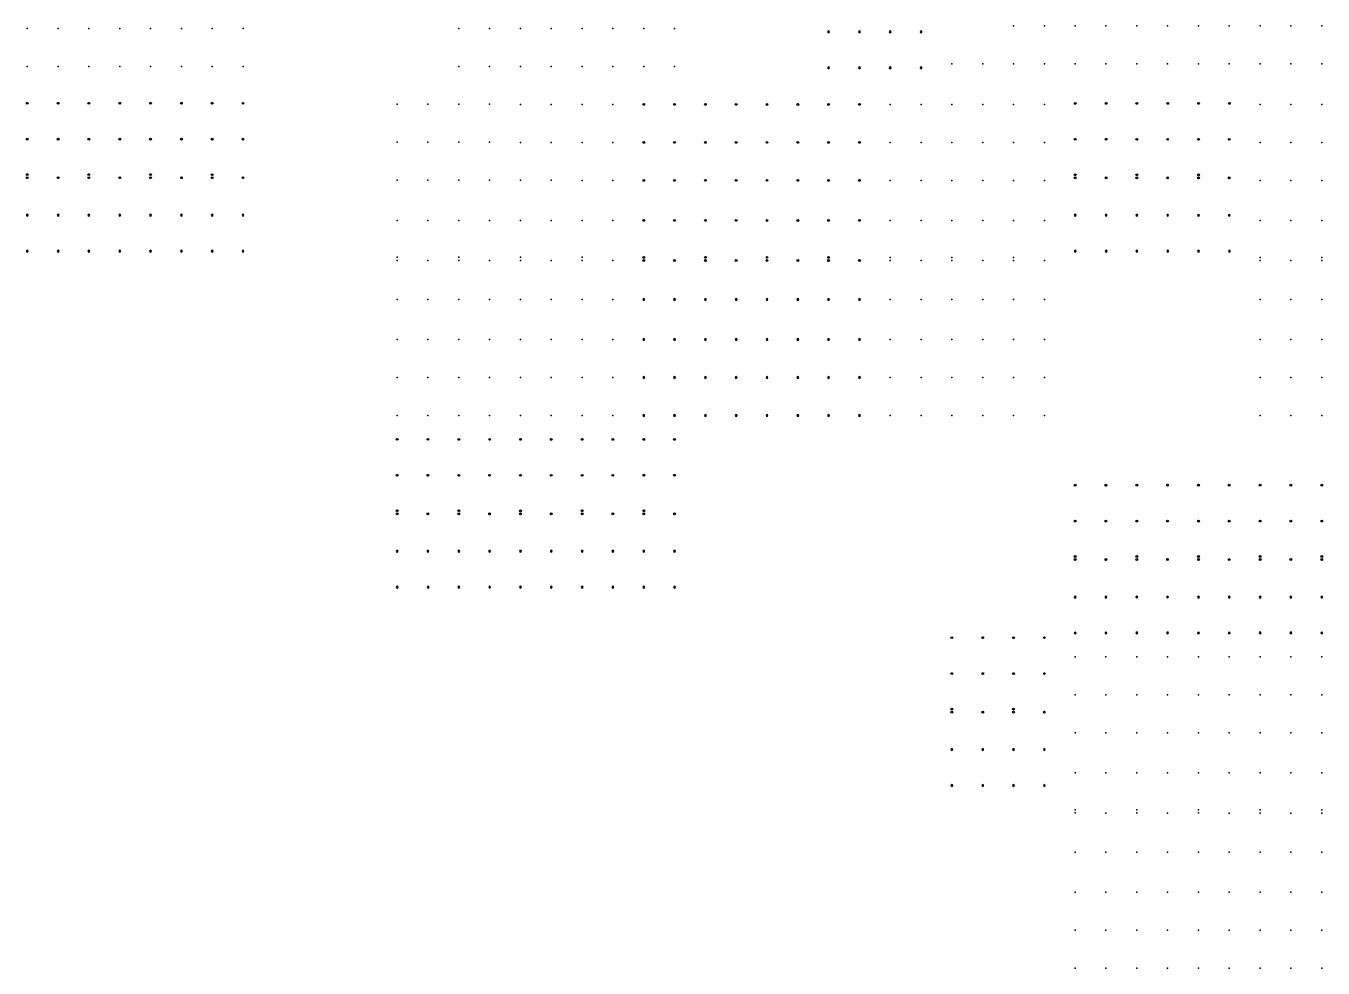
# Model space of a CAD drawing. Header units: millimetres. Extents: x 472828 to 475087, y 4317878 to 4319084.
# Drawn here: x 472839.5 to 473092, y 4318433.3 to 4318616.8 of the extents above; entities that cross this region are included whole.
import ezdxf

# ---------------------------------------------------------------- set-up
doc = ezdxf.new("R2010")
doc.units = ezdxf.units.MM
doc.linetypes.add('CENTER2', pattern=[1.125, 0.75, -0.125, 0.125, -0.125])
for name, color, linetype in [('10_T3_EOS_PILE_CP170_2_205', 10, 'Continuous'), ('11_T3_EOS_PILE_CP170_1_255', 11, 'Continuous'), ('12_T3_EOS_PILE_CP140_205', 12, 'Continuous'), ('13_T3_EOS_PILE_HEA_MOT_170', 13, 'Continuous'), ('14_T3_EOS_PILE_CP140_195', 14, 'Continuous'), ('15_T3_EOS_PILE_IPEA_1_225', 15, 'Continuous'), ('1_T3_EOS_PILE_MOT_HEA_255', 1, 'Continuous'), ('2_T3_EOS_PILE_HEA_255', 2, 'Continuous'), ('3_T3_EOS_PILE_IPEA_1_255', 3, 'Continuous'), ('4_T3_EOS_PILE_IPEA_2_235', 4, 'Continuous'), ('5_T3_EOS_PILE_HEA_MOT_190', 5, 'Continuous'), ('7_T3_EOS_PILE_IPEA_2_MOT_255', 7, 'Continuous'), ('8_T3_EOS_PILE_CP170_1_220', 8, 'Continuous'), ('9_T3_EOS_PILE_HEA_155', 9, 'Continuous')]:
    doc.layers.add(name, color=color, linetype=linetype)

# ---------------------------------------------------------------- blocks, each defined once
blk = doc.blocks.new('*U3')
at = {"color": 0, "linetype": 'CENTER2', "transparency": 16777216}
for p, q in [((-183, 0), (-36, 0)), ((0, 36), (0, 183)), ((36, 0), (183, 0)), ((0, -183), (0, -36))]:
    blk.add_line(p, q, dxfattribs=at)
at = {"color": 0, "linetype": 'Continuous', "transparency": 16777216}
for p, q in [((-18, 0), (18, 0)), ((0, -18), (0, 18))]:
    blk.add_line(p, q, dxfattribs=at)
blk = doc.blocks.new('A$C6274595C')
at = {"color": 0}
blk.add_circle((0, 0), 179, dxfattribs=at)
at = {"color": 0, "linetype": 'CENTER2', "rotation": 45}
blk.add_blockref('*U3', (0, 0), dxfattribs=at)
blk = doc.blocks.new('*U5')
at = {"color": 0, "linetype": 'CENTER2', "transparency": 16777216}
for p, q in [((-183, 0), (-36, 0)), ((0, 36), (0, 183)), ((36, 0), (183, 0)), ((0, -183), (0, -36))]:
    blk.add_line(p, q, dxfattribs=at)
at = {"color": 0, "linetype": 'Continuous', "transparency": 16777216}
for p, q in [((-18, 0), (18, 0)), ((0, -18), (0, 18))]:
    blk.add_line(p, q, dxfattribs=at)
blk = doc.blocks.new('b-p')
at = {"color": 5}
blk.add_circle((0, 0), 179, dxfattribs=at)
at = {"color": 5, "linetype": 'CENTER2', "rotation": 45}
blk.add_blockref('*U5', (0, 0), dxfattribs=at)
blk = doc.blocks.new('*U7')
at = {"color": 0, "linetype": 'CENTER2', "transparency": 16777216}
for p, q in [((-183, 0), (-36, 0)), ((0, 36), (0, 183)), ((36, 0), (183, 0)), ((0, -183), (0, -36))]:
    blk.add_line(p, q, dxfattribs=at)
at = {"color": 0, "linetype": 'Continuous', "transparency": 16777216}
for p, q in [((-18, 0), (18, 0)), ((0, -18), (0, 18))]:
    blk.add_line(p, q, dxfattribs=at)
blk = doc.blocks.new('PVH POST')
at = {"color": 5}
blk.add_circle((0, 0), 179, dxfattribs=at)
at = {"color": 5, "linetype": 'CENTER2', "rotation": 45}
blk.add_blockref('*U7', (0, 0), dxfattribs=at)

msp = doc.modelspace()

# ---------------------------------------------------------------- linework, layer by layer
at = {"layer": '10_T3_EOS_PILE_CP170_2_205', "extrusion": (0, 0.016495, 0.999864)}
for p in [(472929.76, 4318601.57, 687.87), (472929.76, 4318594.17, 687.99)]:
    msp.add_point(p, dxfattribs=at)
at = {"layer": '10_T3_EOS_PILE_CP170_2_205', "extrusion": (0, 0.016295, 0.999867)}
for p in [(473013.76, 4318548.36, 689.44), (473013.76, 4318540.97, 689.56)]:
    msp.add_point(p, dxfattribs=at)
at = {"layer": '10_T3_EOS_PILE_CP170_2_205', "extrusion": (0, 0.029047, 0.999578)}
for p in [(473025.76, 4318548.36, 689.01), (473025.76, 4318540.96, 689.22)]:
    msp.add_point(p, dxfattribs=at)
at = {"layer": '10_T3_EOS_PILE_CP170_2_205', "extrusion": (0, 0.008491, 0.999964)}
for p in [(473061.75, 4318440.75, 694.24), (473061.75, 4318433.35, 694.3)]:
    msp.add_point(p, dxfattribs=at)
at = {"layer": '10_T3_EOS_PILE_CP170_2_205', "extrusion": (0, -0.008005, 0.999968)}
for p in [(473073.75, 4318440.75, 694.39), (473085.75, 4318440.74, 694.09), (473073.75, 4318433.35, 694.33), (473085.75, 4318433.34, 694.03)]:
    msp.add_point(p, dxfattribs=at)
at = {"layer": '11_T3_EOS_PILE_CP170_1_255', "extrusion": (0, 0.016495, 0.999864)}
msp.add_point((472929.76, 4318571.17, 688.37), dxfattribs=at)
at = {"layer": '11_T3_EOS_PILE_CP170_1_255', "extrusion": (0, 0.029047, 0.999578)}
msp.add_point((473025.76, 4318571.15, 688.35), dxfattribs=at)
at = {"layer": '11_T3_EOS_PILE_CP170_1_255', "extrusion": (0, 0.008491, 0.999964)}
msp.add_point((473061.75, 4318463.54, 694.04), dxfattribs=at)
at = {"layer": '12_T3_EOS_PILE_CP140_205', "extrusion": (0, 0.019778, 0.999804)}
for p in [(473055.75, 4318616.84, 688.05), (473055.75, 4318609.44, 688.2)]:
    msp.add_point(p, dxfattribs=at)
at = {"layer": '12_T3_EOS_PILE_CP140_205', "extrusion": (0, 0.019924, 0.999801)}
for p in [(473067.75, 4318616.84, 687.8), (473067.75, 4318609.44, 687.95)]:
    msp.add_point(p, dxfattribs=at)
at = {"layer": '12_T3_EOS_PILE_CP140_205', "extrusion": (0, 0.017762, 0.999842)}
for p in [(473079.75, 4318616.83, 687.56), (473079.75, 4318609.43, 687.69)]:
    msp.add_point(p, dxfattribs=at)
at = {"layer": '12_T3_EOS_PILE_CP140_205', "extrusion": (0, 0.01616, 0.999869)}
for p in [(473091.75, 4318616.83, 687.3), (473091.75, 4318609.43, 687.42)]:
    msp.add_point(p, dxfattribs=at)
at = {"layer": '12_T3_EOS_PILE_CP140_205', "extrusion": (0, 0.016295, 0.999867)}
for p in [(473007.76, 4318601.56, 688.57), (473007.76, 4318594.16, 688.7), (473013.76, 4318563.56, 689.19), (473013.76, 4318555.76, 689.32), (473007.76, 4318548.36, 689.44), (473007.76, 4318540.97, 689.56)]:
    msp.add_point(p, dxfattribs=at)
at = {"layer": '12_T3_EOS_PILE_CP140_205', "extrusion": (0, -0.008005, 0.999968)}
for p in [(473067.75, 4318493.94, 694.82), (473079.75, 4318493.94, 694.51), (473091.75, 4318493.94, 694.21), (473067.75, 4318486.54, 694.76), (473079.75, 4318486.54, 694.45), (473091.75, 4318486.54, 694.15), (473073.75, 4318455.94, 694.51), (473085.75, 4318455.94, 694.21), (473073.75, 4318448.14, 694.45), (473085.75, 4318448.14, 694.15), (473067.75, 4318440.75, 694.39), (473079.75, 4318440.74, 694.09), (473091.75, 4318440.74, 693.78), (473067.75, 4318433.35, 694.33), (473079.75, 4318433.34, 694.03), (473091.75, 4318433.34, 693.72)]:
    msp.add_point(p, dxfattribs=at)
at = {"layer": '13_T3_EOS_PILE_HEA_MOT_170', "extrusion": (0, 0.016295, 0.999867)}
for p in [(473007.76, 4318571.76, 689.06), (473007.76, 4318571.16, 689.07)]:
    msp.add_point(p, dxfattribs=at)
at = {"layer": '13_T3_EOS_PILE_HEA_MOT_170', "extrusion": (0, -0.008005, 0.999968)}
for p in [(473067.75, 4318464.15, 694.58), (473067.75, 4318463.55, 694.57), (473079.75, 4318464.14, 694.27), (473079.75, 4318463.54, 694.27), (473091.75, 4318464.14, 693.97), (473091.75, 4318463.54, 693.97)]:
    msp.add_point(p, dxfattribs=at)
at = {"layer": '14_T3_EOS_PILE_CP140_195', "extrusion": (0, 0.019778, 0.999804)}
for p in [(473061.75, 4318616.84, 688.05), (473061.75, 4318609.44, 688.2)]:
    msp.add_point(p, dxfattribs=at)
at = {"layer": '14_T3_EOS_PILE_CP140_195', "extrusion": (0, 0.019924, 0.999801)}
for p in [(473073.75, 4318616.84, 687.8), (473073.75, 4318609.44, 687.95)]:
    msp.add_point(p, dxfattribs=at)
at = {"layer": '14_T3_EOS_PILE_CP140_195', "extrusion": (0, 0.017762, 0.999842)}
for p in [(473085.75, 4318616.83, 687.56), (473085.75, 4318609.43, 687.69)]:
    msp.add_point(p, dxfattribs=at)
at = {"layer": '14_T3_EOS_PILE_CP140_195', "extrusion": (0, 0.016295, 0.999867)}
for p in [(473013.76, 4318601.56, 688.57), (473013.76, 4318594.16, 688.7), (473013.76, 4318586.76, 688.82), (473013.76, 4318578.96, 688.94)]:
    msp.add_point(p, dxfattribs=at)
at = {"layer": '14_T3_EOS_PILE_CP140_195', "extrusion": (0, -0.008005, 0.999968)}
for p in [(473073.75, 4318493.94, 694.82), (473085.75, 4318493.94, 694.51), (473073.75, 4318486.54, 694.76), (473085.75, 4318486.54, 694.45), (473073.75, 4318479.14, 694.7), (473085.75, 4318479.14, 694.4), (473073.75, 4318471.34, 694.64), (473085.75, 4318471.34, 694.33)]:
    msp.add_point(p, dxfattribs=at)
at = {"layer": '15_T3_EOS_PILE_IPEA_1_225', "extrusion": (0, 0.016295, 0.999867)}
msp.add_point((473013.76, 4318571.16, 689.07), dxfattribs=at)
at = {"layer": '15_T3_EOS_PILE_IPEA_1_225', "extrusion": (0, -0.008005, 0.999968)}
for p in [(473073.75, 4318463.54, 694.57), (473085.75, 4318463.54, 694.27)]:
    msp.add_point(p, dxfattribs=at)
at = {"layer": '1_T3_EOS_PILE_MOT_HEA_255', "extrusion": (0, 0.013164, 0.999913)}
msp.add_point((472917.76, 4318571.17, 688.32), dxfattribs=at)
at = {"layer": '1_T3_EOS_PILE_MOT_HEA_255', "extrusion": (0, 0.01261, 0.99992)}
msp.add_point((473037.76, 4318571.16, 688.73), dxfattribs=at)
at = {"layer": '1_T3_EOS_PILE_MOT_HEA_255', "extrusion": (0, 0.005913, 0.999983)}
msp.add_point((473085.76, 4318571.15, 687.58), dxfattribs=at)
at = {"layer": '1_T3_EOS_PILE_MOT_HEA_255', "extrusion": (0, -0.008005, 0.999968)}
msp.add_point((473049.75, 4318463.54, 694.57), dxfattribs=at)
at = {"layer": '2_T3_EOS_PILE_HEA_255', "extrusion": (0, 0.025877, 0.999665)}
for p in [(472845.75, 4318616.32, 686.25), (472845.75, 4318608.93, 686.44)]:
    msp.add_point(p, dxfattribs=at)
at = {"layer": '2_T3_EOS_PILE_HEA_255', "extrusion": (0, 0.034622, 0.9994)}
for p in [(472881.75, 4318616.33, 687.55), (472881.75, 4318608.93, 687.81)]:
    msp.add_point(p, dxfattribs=at)
at = {"layer": '2_T3_EOS_PILE_HEA_255', "extrusion": (0, 0.021536, 0.999768)}
for p in [(472929.75, 4318616.31, 687.97), (472929.75, 4318608.91, 688.13)]:
    msp.add_point(p, dxfattribs=at)
at = {"layer": '2_T3_EOS_PILE_HEA_255', "extrusion": (0, 0.017114, 0.999854)}
for p in [(472965.75, 4318616.31, 688.36), (472965.75, 4318608.91, 688.48)]:
    msp.add_point(p, dxfattribs=at)
at = {"layer": '2_T3_EOS_PILE_HEA_255', "extrusion": (0, 0.021304, 0.999773)}
msp.add_point((473025.75, 4318609.44, 688.76), dxfattribs=at)
at = {"layer": '2_T3_EOS_PILE_HEA_255', "extrusion": (0, 0.013164, 0.999913)}
for p in [(472917.76, 4318601.57, 687.92), (472917.76, 4318594.17, 688.01), (472917.76, 4318586.77, 688.11), (472917.76, 4318578.97, 688.21), (472917.76, 4318563.57, 688.42), (472917.76, 4318555.77, 688.52), (472917.76, 4318548.37, 688.62), (472917.76, 4318540.97, 688.71)]:
    msp.add_point(p, dxfattribs=at)
at = {"layer": '2_T3_EOS_PILE_HEA_255', "extrusion": (0, 0.01261, 0.99992)}
for p in [(473037.76, 4318601.56, 688.34), (473037.76, 4318594.16, 688.44), (473037.76, 4318586.76, 688.53), (473037.76, 4318578.96, 688.63), (473037.76, 4318563.56, 688.82), (473037.76, 4318555.76, 688.92), (473037.76, 4318548.36, 689.01), (473037.76, 4318540.96, 689.11)]:
    msp.add_point(p, dxfattribs=at)
at = {"layer": '2_T3_EOS_PILE_HEA_255', "extrusion": (0, 0.005913, 0.999983)}
for p in [(473085.76, 4318601.55, 687.4), (473085.76, 4318594.15, 687.44), (473085.76, 4318586.75, 687.49), (473085.76, 4318578.95, 687.53), (473085.76, 4318563.55, 687.62), (473085.76, 4318555.75, 687.67), (473085.76, 4318548.35, 687.71), (473085.76, 4318540.95, 687.76)]:
    msp.add_point(p, dxfattribs=at)
at = {"layer": '2_T3_EOS_PILE_HEA_255', "extrusion": (0, -0.008005, 0.999968)}
for p in [(473049.75, 4318493.94, 694.82), (473049.75, 4318486.54, 694.76), (473049.75, 4318479.14, 694.7), (473049.75, 4318471.34, 694.64), (473049.75, 4318455.94, 694.51), (473049.75, 4318448.14, 694.45), (473049.75, 4318440.75, 694.39), (473049.75, 4318433.35, 694.33)]:
    msp.add_point(p, dxfattribs=at)
at = {"layer": '3_T3_EOS_PILE_IPEA_1_255', "extrusion": (0, 0.021042, 0.999779)}
for p in [(473037.75, 4318616.84, 688.45), (473037.75, 4318609.44, 688.61)]:
    msp.add_point(p, dxfattribs=at)
at = {"layer": '3_T3_EOS_PILE_IPEA_1_255', "extrusion": (0, 0.025877, 0.999665)}
for p in [(472839.75, 4318616.32, 686.25), (472839.75, 4318608.93, 686.44)]:
    msp.add_point(p, dxfattribs=at)
at = {"layer": '3_T3_EOS_PILE_IPEA_1_255', "extrusion": (0, 0.028956, 0.999581)}
for p in [(472857.75, 4318616.32, 686.77), (472857.75, 4318608.93, 686.98)]:
    msp.add_point(p, dxfattribs=at)
at = {"layer": '3_T3_EOS_PILE_IPEA_1_255', "extrusion": (0, 0.032492, 0.999472)}
for p in [(472869.75, 4318616.33, 687.22), (472869.75, 4318608.93, 687.46)]:
    msp.add_point(p, dxfattribs=at)
at = {"layer": '3_T3_EOS_PILE_IPEA_1_255', "extrusion": (0, 0.034622, 0.9994)}
for p in [(472875.75, 4318616.33, 687.55), (472875.75, 4318608.93, 687.81)]:
    msp.add_point(p, dxfattribs=at)
at = {"layer": '3_T3_EOS_PILE_IPEA_1_255', "extrusion": (0, 0.021536, 0.999768)}
for p in [(472923.75, 4318616.31, 687.97), (472923.75, 4318608.91, 688.13)]:
    msp.add_point(p, dxfattribs=at)
at = {"layer": '3_T3_EOS_PILE_IPEA_1_255', "extrusion": (0, 0.018289, 0.999833)}
for p in [(472941.75, 4318616.31, 688.11), (472941.75, 4318608.91, 688.24)]:
    msp.add_point(p, dxfattribs=at)
at = {"layer": '3_T3_EOS_PILE_IPEA_1_255', "extrusion": (0, 0.017034, 0.999855)}
for p in [(472953.75, 4318616.31, 688.27), (472953.75, 4318608.91, 688.39)]:
    msp.add_point(p, dxfattribs=at)
at = {"layer": '3_T3_EOS_PILE_IPEA_1_255', "extrusion": (0, 0.017114, 0.999854)}
for p in [(472959.75, 4318616.31, 688.36), (472959.75, 4318608.91, 688.48)]:
    msp.add_point(p, dxfattribs=at)
at = {"layer": '3_T3_EOS_PILE_IPEA_1_255', "extrusion": (0, 0.021304, 0.999773)}
msp.add_point((473019.75, 4318609.44, 688.76), dxfattribs=at)
at = {"layer": '3_T3_EOS_PILE_IPEA_1_255', "extrusion": (0, 0.013164, 0.999913)}
for p in [(472911.76, 4318601.57, 687.92), (472911.76, 4318594.17, 688.01), (472911.76, 4318586.77, 688.11), (472911.76, 4318578.97, 688.21), (472911.76, 4318563.57, 688.42), (472911.76, 4318555.77, 688.52), (472911.76, 4318548.37, 688.62), (472911.76, 4318540.97, 688.71)]:
    msp.add_point(p, dxfattribs=at)
at = {"layer": '3_T3_EOS_PILE_IPEA_1_255', "extrusion": (0, 0.016495, 0.999864)}
for p in [(472923.76, 4318601.57, 687.87), (472923.76, 4318594.17, 687.99), (472923.76, 4318586.77, 688.12), (472923.76, 4318578.97, 688.24)]:
    msp.add_point(p, dxfattribs=at)
at = {"layer": '3_T3_EOS_PILE_IPEA_1_255', "extrusion": (0, 0.01261, 0.99992)}
for p in [(473031.76, 4318601.56, 688.34), (473031.76, 4318594.16, 688.44), (473031.76, 4318586.76, 688.53), (473031.76, 4318578.96, 688.63), (473031.76, 4318563.56, 688.82), (473031.76, 4318555.76, 688.92), (473031.76, 4318548.36, 689.01), (473031.76, 4318540.96, 689.11)]:
    msp.add_point(p, dxfattribs=at)
at = {"layer": '3_T3_EOS_PILE_IPEA_1_255', "extrusion": (0, 0.005913, 0.999983)}
for p in [(473079.76, 4318601.55, 687.4), (473079.76, 4318594.15, 687.44), (473079.76, 4318586.75, 687.49), (473079.76, 4318578.95, 687.53), (473079.76, 4318563.55, 687.62), (473079.76, 4318555.75, 687.67), (473079.76, 4318548.35, 687.71), (473079.76, 4318540.95, 687.76)]:
    msp.add_point(p, dxfattribs=at)
at = {"layer": '3_T3_EOS_PILE_IPEA_1_255', "extrusion": (0, 0.029047, 0.999578)}
for p in [(473019.76, 4318563.55, 688.57), (473019.76, 4318555.76, 688.79), (473019.76, 4318548.36, 689.01), (473019.76, 4318540.96, 689.22)]:
    msp.add_point(p, dxfattribs=at)
at = {"layer": '3_T3_EOS_PILE_IPEA_1_255', "extrusion": (0, 0.020867, 0.999782)}
for p in [(473091.76, 4318563.55, 686.88), (473091.76, 4318555.75, 687.04), (473091.76, 4318548.35, 687.2), (473091.76, 4318540.95, 687.35)]:
    msp.add_point(p, dxfattribs=at)
at = {"layer": '3_T3_EOS_PILE_IPEA_1_255', "extrusion": (0, -0.008005, 0.999968)}
for p in [(473043.75, 4318493.94, 694.82), (473043.75, 4318486.54, 694.76), (473043.75, 4318479.14, 694.7), (473043.75, 4318471.34, 694.64), (473043.75, 4318455.94, 694.51), (473043.75, 4318448.14, 694.45), (473043.75, 4318440.75, 694.39), (473043.75, 4318433.35, 694.33)]:
    msp.add_point(p, dxfattribs=at)
at = {"layer": '3_T3_EOS_PILE_IPEA_1_255', "extrusion": (0, 0.008491, 0.999964)}
for p in [(473055.75, 4318455.94, 694.11), (473055.75, 4318448.14, 694.17), (473055.75, 4318440.75, 694.24), (473055.75, 4318433.35, 694.3)]:
    msp.add_point(p, dxfattribs=at)
at = {"layer": '4_T3_EOS_PILE_IPEA_2_235', "extrusion": (0, 0.013164, 0.999913)}
for p in [(472911.76, 4318571.77, 688.31), (472911.76, 4318571.17, 688.32)]:
    msp.add_point(p, dxfattribs=at)
at = {"layer": '4_T3_EOS_PILE_IPEA_2_235', "extrusion": (0, 0.01261, 0.99992)}
for p in [(473031.76, 4318571.76, 688.72), (473031.76, 4318571.16, 688.73)]:
    msp.add_point(p, dxfattribs=at)
at = {"layer": '4_T3_EOS_PILE_IPEA_2_235', "extrusion": (0, 0.005913, 0.999983)}
for p in [(473079.76, 4318571.75, 687.58), (473079.76, 4318571.15, 687.58)]:
    msp.add_point(p, dxfattribs=at)
at = {"layer": '4_T3_EOS_PILE_IPEA_2_235', "extrusion": (0, -0.008005, 0.999968)}
for p in [(473043.75, 4318464.15, 694.58), (473043.75, 4318463.55, 694.57)]:
    msp.add_point(p, dxfattribs=at)
at = {"layer": '5_T3_EOS_PILE_HEA_MOT_190', "extrusion": (0, 0.016495, 0.999864)}
for p in [(472923.76, 4318571.77, 688.36), (472923.76, 4318571.17, 688.37)]:
    msp.add_point(p, dxfattribs=at)
at = {"layer": '5_T3_EOS_PILE_HEA_MOT_190', "extrusion": (0, 0.029047, 0.999578)}
for p in [(473019.76, 4318571.75, 688.33), (473019.76, 4318571.15, 688.35)]:
    msp.add_point(p, dxfattribs=at)
at = {"layer": '5_T3_EOS_PILE_HEA_MOT_190', "extrusion": (0, 0.020867, 0.999782)}
for p in [(473091.76, 4318571.75, 686.71), (473091.76, 4318571.15, 686.72)]:
    msp.add_point(p, dxfattribs=at)
at = {"layer": '5_T3_EOS_PILE_HEA_MOT_190', "extrusion": (0, 0.008491, 0.999964)}
for p in [(473055.75, 4318464.15, 694.04), (473055.75, 4318463.55, 694.04)]:
    msp.add_point(p, dxfattribs=at)
at = {"layer": '7_T3_EOS_PILE_IPEA_2_MOT_255', "extrusion": (0, 0.017671, 0.999844)}
msp.add_point((472941.76, 4318571.17, 688.51), dxfattribs=at)
at = {"layer": '7_T3_EOS_PILE_IPEA_2_MOT_255', "extrusion": (0, 0.019317, 0.999813)}
msp.add_point((472953.76, 4318571.17, 688.71), dxfattribs=at)
at = {"layer": '8_T3_EOS_PILE_CP170_1_220', "extrusion": (0, 0.021042, 0.999779)}
for p in [(473031.75, 4318616.84, 688.45), (473031.75, 4318609.44, 688.61)]:
    msp.add_point(p, dxfattribs=at)
at = {"layer": '8_T3_EOS_PILE_CP170_1_220', "extrusion": (0, 0.020502, 0.99979)}
for p in [(473049.75, 4318616.84, 688.29), (473049.75, 4318609.44, 688.44)]:
    msp.add_point(p, dxfattribs=at)
at = {"layer": '8_T3_EOS_PILE_CP170_1_220', "extrusion": (0, 0.028956, 0.999581)}
for p in [(472851.75, 4318616.32, 686.77), (472851.75, 4318608.93, 686.98)]:
    msp.add_point(p, dxfattribs=at)
at = {"layer": '8_T3_EOS_PILE_CP170_1_220', "extrusion": (0, 0.032492, 0.999472)}
for p in [(472863.75, 4318616.33, 687.22), (472863.75, 4318608.93, 687.46)]:
    msp.add_point(p, dxfattribs=at)
at = {"layer": '8_T3_EOS_PILE_CP170_1_220', "extrusion": (0, 0.018289, 0.999833)}
for p in [(472935.75, 4318616.31, 688.11), (472935.75, 4318608.91, 688.24)]:
    msp.add_point(p, dxfattribs=at)
at = {"layer": '8_T3_EOS_PILE_CP170_1_220', "extrusion": (0, 0.017034, 0.999855)}
for p in [(472947.75, 4318616.31, 688.27), (472947.75, 4318608.91, 688.39)]:
    msp.add_point(p, dxfattribs=at)
at = {"layer": '8_T3_EOS_PILE_CP170_1_220', "extrusion": (0, 0.017671, 0.999844)}
for p in [(472941.76, 4318601.56, 687.98), (472941.76, 4318594.16, 688.11), (472941.76, 4318586.77, 688.24), (472941.76, 4318578.97, 688.38), (472941.76, 4318563.57, 688.65), (472941.76, 4318555.77, 688.79), (472941.76, 4318548.37, 688.92), (472941.76, 4318540.97, 689.05)]:
    msp.add_point(p, dxfattribs=at)
at = {"layer": '8_T3_EOS_PILE_CP170_1_220', "extrusion": (0, 0.019317, 0.999813)}
for p in [(472953.76, 4318601.56, 688.12), (472953.76, 4318594.16, 688.26), (472953.76, 4318586.76, 688.41), (472953.76, 4318578.97, 688.56), (472953.76, 4318563.57, 688.85), (472953.76, 4318555.77, 689.01), (472953.76, 4318548.37, 689.15), (472953.76, 4318540.97, 689.29)]:
    msp.add_point(p, dxfattribs=at)
at = {"layer": '8_T3_EOS_PILE_CP170_1_220', "extrusion": (0, 0.029047, 0.999578)}
for p in [(473019.76, 4318601.54, 687.46), (473025.76, 4318601.54, 687.46), (473019.76, 4318594.14, 687.68), (473025.76, 4318594.14, 687.68), (473019.76, 4318586.74, 687.89), (473025.76, 4318586.74, 687.89), (473019.76, 4318578.95, 688.12), (473025.76, 4318578.95, 688.12), (473025.76, 4318563.55, 688.57), (473025.76, 4318555.76, 688.79)]:
    msp.add_point(p, dxfattribs=at)
at = {"layer": '8_T3_EOS_PILE_CP170_1_220', "extrusion": (0, 0.020867, 0.999782)}
for p in [(473091.76, 4318601.54, 686.09), (473091.76, 4318594.14, 686.24), (473091.76, 4318586.74, 686.4), (473091.76, 4318578.94, 686.56)]:
    msp.add_point(p, dxfattribs=at)
at = {"layer": '8_T3_EOS_PILE_CP170_1_220', "extrusion": (0, 0.016495, 0.999864)}
for p in [(472929.76, 4318586.77, 688.12), (472929.76, 4318578.97, 688.24), (472923.76, 4318563.57, 688.5), (472929.76, 4318563.57, 688.5), (472923.76, 4318555.77, 688.63), (472929.76, 4318555.77, 688.63), (472923.76, 4318548.37, 688.75), (472929.76, 4318548.37, 688.75), (472923.76, 4318540.97, 688.87), (472929.76, 4318540.97, 688.87)]:
    msp.add_point(p, dxfattribs=at)
at = {"layer": '8_T3_EOS_PILE_CP170_1_220', "extrusion": (0, 0.016295, 0.999867)}
for p in [(473007.76, 4318586.76, 688.82), (473007.76, 4318578.96, 688.94), (473007.76, 4318563.56, 689.19), (473007.76, 4318555.76, 689.32)]:
    msp.add_point(p, dxfattribs=at)
at = {"layer": '8_T3_EOS_PILE_CP170_1_220', "extrusion": (0, 0.008491, 0.999964)}
for p in [(473055.75, 4318493.94, 693.79), (473061.75, 4318493.94, 693.79), (473055.75, 4318486.54, 693.85), (473061.75, 4318486.54, 693.85), (473055.75, 4318479.14, 693.91), (473061.75, 4318479.14, 693.91), (473055.75, 4318471.34, 693.98), (473061.75, 4318471.34, 693.98), (473061.75, 4318455.94, 694.11), (473061.75, 4318448.14, 694.17)]:
    msp.add_point(p, dxfattribs=at)
at = {"layer": '8_T3_EOS_PILE_CP170_1_220', "extrusion": (0, -0.008005, 0.999968)}
for p in [(473067.75, 4318479.14, 694.7), (473079.75, 4318479.14, 694.4), (473091.75, 4318479.14, 694.09), (473067.75, 4318471.34, 694.64), (473079.75, 4318471.34, 694.33), (473091.75, 4318471.34, 694.03), (473067.75, 4318455.94, 694.51), (473079.75, 4318455.94, 694.21), (473091.75, 4318455.94, 693.9), (473067.75, 4318448.14, 694.45), (473079.75, 4318448.14, 694.15), (473091.75, 4318448.14, 693.84)]:
    msp.add_point(p, dxfattribs=at)
at = {"layer": '9_T3_EOS_PILE_HEA_155', "extrusion": (0, 0.020502, 0.99979)}
for p in [(473043.75, 4318616.84, 688.29), (473043.75, 4318609.44, 688.44)]:
    msp.add_point(p, dxfattribs=at)
at = {"layer": '9_T3_EOS_PILE_HEA_155', "extrusion": (0, 0.017671, 0.999844)}
for p in [(472935.76, 4318601.56, 687.98), (472935.76, 4318594.16, 688.11), (472935.76, 4318586.77, 688.24), (472935.76, 4318578.97, 688.38), (472935.76, 4318571.77, 688.5), (472935.76, 4318571.17, 688.51), (472935.76, 4318563.57, 688.65), (472935.76, 4318555.77, 688.79), (472935.76, 4318548.37, 688.92), (472935.76, 4318540.97, 689.05)]:
    msp.add_point(p, dxfattribs=at)
at = {"layer": '9_T3_EOS_PILE_HEA_155', "extrusion": (0, 0.019317, 0.999813)}
for p in [(472947.76, 4318601.56, 688.12), (472947.76, 4318594.16, 688.26), (472947.76, 4318586.76, 688.41), (472947.76, 4318578.97, 688.56), (472947.76, 4318571.77, 688.7), (472947.76, 4318571.17, 688.71), (472947.76, 4318563.57, 688.85), (472947.76, 4318555.77, 689.01), (472947.76, 4318548.37, 689.15), (472947.76, 4318540.97, 689.29)]:
    msp.add_point(p, dxfattribs=at)

# ---------------------------------------------------------------- block references
at = {"color": 0, "extrusion": (0, 0.023272, 0.999729), "xscale": -0.001, "yscale": 0.001, "zscale": 0.001, "rotation": 89.99999999999991}
for p in [(-472995.75, -4317430.1, 101189.82), (-473001.75, -4317430.1, 101189.82), (-472995.75, -4317423.1, 101189.82), (-473001.75, -4317423.1, 101189.82)]:
    msp.add_blockref('A$C6274595C', p, dxfattribs=at)
at = {"color": 0, "extrusion": (0, 0.024631, 0.999697), "xscale": -0.001, "yscale": 0.001, "zscale": 0.001, "rotation": 89.99999999999991}
for p in [(-473007.75, -4317288.54, 107059.43), (-473013.75, -4317288.54, 107059.43), (-473007.75, -4317281.54, 107059.43), (-473013.75, -4317281.54, 107059.43)]:
    msp.add_blockref('PVH POST', p, dxfattribs=at)
at = {"color": 0, "extrusion": (0, 0.014936, 0.999888), "yscale": 0.001, "zscale": 0.001, "rotation": 270}
for name, p, xscale in [('A$C6274595C', (472839.75, 4318109.82, 65187.1), 0.001), ('A$C6274595C', (472845.75, 4318109.82, 65187.1), 0.001), ('A$C6274595C', (472839.75, 4318102.82, 65187.1), 0.001), ('A$C6274595C', (472845.75, 4318102.82, 65187.1), 0.001), ('A$C6274595C', (472839.75, 4318095.92, 65187.1), 0.001), ('A$C6274595C', (472839.75, 4318095.32, 65187.1), 0.001), ('b-p', (472845.75, 4318095.32, 65187.1), 0.001), ('A$C6274595C', (472839.75, 4318088.02, 65187.1), -0.001), ('A$C6274595C', (472845.75, 4318088.02, 65187.1), -0.001), ('A$C6274595C', (472839.75, 4318081.02, 65187.1), -0.001), ('A$C6274595C', (472845.75, 4318081.02, 65187.1), -0.001)]:
    msp.add_blockref(name, p, dxfattribs=dict(at, xscale=xscale))
at = {"color": 0, "extrusion": (0, 0.010608, 0.999944), "yscale": 0.001, "zscale": 0.001, "rotation": 270}
for name, p, xscale in [('PVH POST', (472851.75, 4318351.47, 46500.89), 0.001), ('PVH POST', (472857.75, 4318351.47, 46500.89), 0.001), ('PVH POST', (472851.75, 4318344.47, 46500.89), 0.001), ('PVH POST', (472857.75, 4318344.47, 46500.89), 0.001), ('PVH POST', (472851.75, 4318337.57, 46500.89), 0.001), ('PVH POST', (472851.75, 4318336.97, 46500.89), 0.001), ('b-p', (472857.75, 4318336.97, 46500.89), 0.001), ('PVH POST', (472851.75, 4318329.67, 46500.89), -0.001), ('PVH POST', (472857.75, 4318329.67, 46500.89), -0.001), ('PVH POST', (472851.75, 4318322.67, 46500.89), -0.001), ('PVH POST', (472857.75, 4318322.67, 46500.89), -0.001)]:
    msp.add_blockref(name, p, dxfattribs=dict(at, xscale=xscale))
at = {"color": 0, "extrusion": (0, 0.006399, 0.99998), "yscale": 0.001, "zscale": 0.001, "rotation": 270}
for name, p, xscale in [('PVH POST', (472863.75, 4318508.95, 28323.34), 0.001), ('PVH POST', (472869.75, 4318508.95, 28323.34), 0.001), ('PVH POST', (472863.75, 4318501.95, 28323.34), 0.001), ('PVH POST', (472869.75, 4318501.95, 28323.34), 0.001), ('PVH POST', (472863.75, 4318495.05, 28323.34), 0.001), ('PVH POST', (472863.75, 4318494.45, 28323.34), 0.001), ('b-p', (472869.75, 4318494.45, 28323.34), 0.001), ('PVH POST', (472863.75, 4318487.15, 28323.34), -0.001), ('PVH POST', (472869.75, 4318487.15, 28323.34), -0.001), ('PVH POST', (472863.75, 4318480.15, 28323.34), -0.001), ('PVH POST', (472869.75, 4318480.15, 28323.34), -0.001)]:
    msp.add_blockref(name, p, dxfattribs=dict(at, xscale=xscale))
at = {"color": 0, "extrusion": (0, 0.004082, 0.999992), "yscale": 0.001, "zscale": 0.001, "rotation": 270}
for name, p, xscale in [('A$C6274595C', (472875.75, 4318562.98, 18317.64), 0.001), ('A$C6274595C', (472881.75, 4318562.98, 18317.64), 0.001), ('A$C6274595C', (472875.75, 4318555.98, 18317.64), 0.001), ('A$C6274595C', (472881.75, 4318555.98, 18317.64), 0.001), ('A$C6274595C', (472875.75, 4318549.08, 18317.64), 0.001), ('A$C6274595C', (472875.75, 4318548.48, 18317.64), 0.001), ('b-p', (472881.75, 4318548.48, 18317.64), 0.001), ('A$C6274595C', (472875.75, 4318541.18, 18317.64), -0.001), ('A$C6274595C', (472881.75, 4318541.18, 18317.64), -0.001), ('A$C6274595C', (472875.75, 4318534.18, 18317.64), -0.001), ('A$C6274595C', (472881.75, 4318534.18, 18317.64), -0.001)]:
    msp.add_blockref(name, p, dxfattribs=dict(at, xscale=xscale))
at = {"color": 0, "extrusion": (0, 0.02102, 0.999779), "yscale": 0.001, "zscale": 0.001}
for name, p, xscale, rotation in [('A$C6274595C', (-472959.76, -4317632.92, 91465.03), 0.001, 89.99999999999999), ('A$C6274595C', (-472965.76, -4317632.92, 91465.03), 0.001, 89.99999999999999), ('A$C6274595C', (-472959.76, -4317625.52, 91465.03), 0.001, 89.99999999999999), ('A$C6274595C', (-472965.76, -4317625.52, 91465.03), 0.001, 89.99999999999999), ('A$C6274595C', (-472959.76, -4317618.12, 91465.03), 0.001, 89.99999999999999), ('A$C6274595C', (-472965.76, -4317618.12, 91465.03), 0.001, 89.99999999999999), ('A$C6274595C', (-472959.76, -4317610.32, 91465.03), 0.001, 89.99999999999999), ('A$C6274595C', (-472965.76, -4317610.32, 91465.03), 0.001, 89.99999999999999), ('A$C6274595C', (-472959.76, -4317603.12, 91465.03), 0.001, 89.99999999999999), ('A$C6274595C', (-472959.76, -4317602.52, 91465.03), 0.001, 89.99999999999999), ('b-p', (-472965.76, -4317602.52, 91465.03), 0.001, 89.99999999999999), ('A$C6274595C', (-472959.76, -4317594.92, 91465.03), -0.001, 89.99999999999991), ('A$C6274595C', (-472965.76, -4317594.92, 91465.03), -0.001, 89.99999999999991), ('A$C6274595C', (-472959.76, -4317587.12, 91465.03), -0.001, 89.99999999999991), ('A$C6274595C', (-472965.76, -4317587.12, 91465.03), -0.001, 89.99999999999991), ('A$C6274595C', (-472959.76, -4317579.72, 91465.03), -0.001, 89.99999999999991), ('A$C6274595C', (-472965.76, -4317579.72, 91465.03), -0.001, 89.99999999999991), ('A$C6274595C', (-472959.76, -4317572.32, 91465.03), -0.001, 89.99999999999991), ('A$C6274595C', (-472965.76, -4317572.32, 91465.03), -0.001, 89.99999999999991)]:
    msp.add_blockref(name, p, dxfattribs=dict(at, xscale=xscale, rotation=rotation))
at = {"color": 0, "extrusion": (0, 0.022217, 0.999753), "yscale": 0.001, "zscale": 0.001}
for name, p, xscale, rotation in [('A$C6274595C', (-472971.76, -4317520.35, 96633.04), 0.001, 89.99999999999999), ('A$C6274595C', (-472977.76, -4317520.35, 96633.04), 0.001, 89.99999999999999), ('A$C6274595C', (-472971.76, -4317512.95, 96633.04), 0.001, 89.99999999999999), ('A$C6274595C', (-472977.76, -4317512.95, 96633.04), 0.001, 89.99999999999999), ('A$C6274595C', (-472971.76, -4317505.55, 96633.04), 0.001, 89.99999999999999), ('A$C6274595C', (-472977.76, -4317505.55, 96633.04), 0.001, 89.99999999999999), ('A$C6274595C', (-472971.76, -4317497.75, 96633.04), 0.001, 89.99999999999999), ('A$C6274595C', (-472977.76, -4317497.75, 96633.04), 0.001, 89.99999999999999), ('A$C6274595C', (-472971.76, -4317490.55, 96633.04), 0.001, 89.99999999999999), ('A$C6274595C', (-472971.76, -4317489.95, 96633.04), 0.001, 89.99999999999999), ('b-p', (-472977.76, -4317489.95, 96633.04), 0.001, 89.99999999999999), ('A$C6274595C', (-472971.76, -4317482.35, 96633.04), -0.001, 89.99999999999991), ('A$C6274595C', (-472977.76, -4317482.35, 96633.04), -0.001, 89.99999999999991), ('A$C6274595C', (-472971.76, -4317474.55, 96633.04), -0.001, 89.99999999999991), ('A$C6274595C', (-472977.76, -4317474.55, 96633.04), -0.001, 89.99999999999991), ('A$C6274595C', (-472971.76, -4317467.15, 96633.04), -0.001, 89.99999999999991), ('A$C6274595C', (-472977.76, -4317467.15, 96633.04), -0.001, 89.99999999999991), ('A$C6274595C', (-472971.76, -4317459.75, 96633.04), -0.001, 89.99999999999991), ('A$C6274595C', (-472977.76, -4317459.75, 96633.04), -0.001, 89.99999999999991)]:
    msp.add_blockref(name, p, dxfattribs=dict(at, xscale=xscale, rotation=rotation))
at = {"color": 0, "extrusion": (0, 0.021509, 0.999769), "yscale": 0.001, "zscale": 0.001}
for name, p, xscale, rotation in [('A$C6274595C', (-472983.76, -4317587.69, 93575.5), 0.001, 89.99999999999999), ('A$C6274595C', (-472989.76, -4317587.69, 93575.5), 0.001, 89.99999999999999), ('A$C6274595C', (-472983.76, -4317580.29, 93575.5), 0.001, 89.99999999999999), ('A$C6274595C', (-472989.76, -4317580.29, 93575.5), 0.001, 89.99999999999999), ('A$C6274595C', (-472983.76, -4317572.89, 93575.5), 0.001, 89.99999999999999), ('A$C6274595C', (-472989.76, -4317572.89, 93575.5), 0.001, 89.99999999999999), ('A$C6274595C', (-472983.76, -4317565.09, 93575.5), 0.001, 89.99999999999999), ('A$C6274595C', (-472989.76, -4317565.09, 93575.5), 0.001, 89.99999999999999), ('A$C6274595C', (-472983.76, -4317557.9, 93575.5), 0.001, 89.99999999999999), ('A$C6274595C', (-472983.76, -4317557.3, 93575.5), 0.001, 89.99999999999999), ('b-p', (-472989.76, -4317557.29, 93575.5), 0.001, 89.99999999999999), ('A$C6274595C', (-472983.76, -4317549.69, 93575.5), -0.001, 89.99999999999991), ('A$C6274595C', (-472989.76, -4317549.69, 93575.5), -0.001, 89.99999999999991), ('A$C6274595C', (-472983.76, -4317541.89, 93575.5), -0.001, 89.99999999999991), ('A$C6274595C', (-472989.76, -4317541.89, 93575.5), -0.001, 89.99999999999991), ('A$C6274595C', (-472983.76, -4317534.49, 93575.5), -0.001, 89.99999999999991), ('A$C6274595C', (-472989.76, -4317534.49, 93575.5), -0.001, 89.99999999999991), ('A$C6274595C', (-472983.76, -4317527.09, 93575.5), -0.001, 89.99999999999991), ('A$C6274595C', (-472989.76, -4317527.09, 93575.5), -0.001, 89.99999999999991)]:
    msp.add_blockref(name, p, dxfattribs=dict(at, xscale=xscale, rotation=rotation))
at = {"color": 0, "extrusion": (0, 0.019931, 0.999801), "yscale": 0.001, "zscale": 0.001}
for name, p, xscale, rotation in [('A$C6274595C', (-472995.76, -4317729.96, 86763.45), 0.001, 89.99999999999999), ('A$C6274595C', (-473001.76, -4317729.96, 86763.45), 0.001, 89.99999999999999), ('A$C6274595C', (-472995.76, -4317722.56, 86763.45), 0.001, 89.99999999999999), ('A$C6274595C', (-473001.76, -4317722.56, 86763.45), 0.001, 89.99999999999999), ('A$C6274595C', (-472995.76, -4317715.16, 86763.45), 0.001, 89.99999999999999), ('A$C6274595C', (-473001.76, -4317715.16, 86763.45), 0.001, 89.99999999999999), ('A$C6274595C', (-472995.76, -4317707.36, 86763.45), 0.001, 89.99999999999999), ('A$C6274595C', (-473001.76, -4317707.36, 86763.45), 0.001, 89.99999999999999), ('A$C6274595C', (-472995.76, -4317700.16, 86763.45), 0.001, 89.99999999999999), ('A$C6274595C', (-472995.76, -4317699.56, 86763.45), 0.001, 89.99999999999999), ('b-p', (-473001.76, -4317699.56, 86763.45), 0.001, 89.99999999999999), ('A$C6274595C', (-472995.76, -4317691.96, 86763.45), -0.001, 89.99999999999991), ('A$C6274595C', (-473001.76, -4317691.96, 86763.45), -0.001, 89.99999999999991), ('A$C6274595C', (-472995.76, -4317684.16, 86763.45), -0.001, 89.99999999999991), ('A$C6274595C', (-473001.76, -4317684.16, 86763.45), -0.001, 89.99999999999991), ('A$C6274595C', (-472995.76, -4317676.76, 86763.45), -0.001, 89.99999999999991), ('A$C6274595C', (-473001.76, -4317676.76, 86763.45), -0.001, 89.99999999999991), ('A$C6274595C', (-472995.76, -4317669.36, 86763.45), -0.001, 89.99999999999991), ('A$C6274595C', (-473001.76, -4317669.36, 86763.45), -0.001, 89.99999999999991)]:
    msp.add_blockref(name, p, dxfattribs=dict(at, xscale=xscale, rotation=rotation))
at = {"color": 0, "extrusion": (0, 0.014975, 0.999888), "yscale": 0.001, "zscale": 0.001, "rotation": 270}
for name, p, xscale in [('PVH POST', (473043.77, 4318107.23, 65357.22), 0.001), ('PVH POST', (473049.77, 4318107.23, 65357.22), 0.001), ('PVH POST', (473043.76, 4318100.23, 65357.22), 0.001), ('PVH POST', (473049.76, 4318100.23, 65357.22), 0.001), ('PVH POST', (473043.76, 4318093.33, 65357.22), 0.001), ('PVH POST', (473043.76, 4318092.73, 65357.22), 0.001), ('b-p', (473049.76, 4318092.73, 65357.22), 0.001), ('PVH POST', (473043.76, 4318085.43, 65357.22), -0.001), ('PVH POST', (473049.76, 4318085.43, 65357.22), -0.001), ('PVH POST', (473043.77, 4318078.43, 65357.22), -0.001), ('PVH POST', (473049.77, 4318078.43, 65357.22), -0.001)]:
    msp.add_blockref(name, p, dxfattribs=dict(at, xscale=xscale))
at = {"color": 0, "extrusion": (0, 0.013964, 0.999902), "yscale": 0.001, "zscale": 0.001, "rotation": 270}
for name, p, xscale in [('PVH POST', (473055.77, 4318171.07, 60993.44), 0.001), ('PVH POST', (473061.77, 4318171.07, 60993.44), 0.001), ('PVH POST', (473067.77, 4318171.07, 60993.16), 0.001), ('PVH POST', (473073.77, 4318171.07, 60993.16), 0.001), ('PVH POST', (473055.76, 4318164.07, 60993.44), 0.001), ('PVH POST', (473061.76, 4318164.07, 60993.44), 0.001), ('PVH POST', (473067.76, 4318164.07, 60993.16), 0.001), ('PVH POST', (473073.76, 4318164.07, 60993.16), 0.001), ('PVH POST', (473055.76, 4318157.17, 60993.44), 0.001), ('PVH POST', (473055.76, 4318156.57, 60993.44), 0.001), ('b-p', (473061.76, 4318156.57, 60993.44), 0.001), ('PVH POST', (473067.76, 4318157.17, 60993.16), 0.001), ('PVH POST', (473067.76, 4318156.57, 60993.16), 0.001), ('b-p', (473073.76, 4318156.57, 60993.16), 0.001), ('PVH POST', (473055.76, 4318149.27, 60993.44), -0.001), ('PVH POST', (473061.76, 4318149.27, 60993.44), -0.001), ('PVH POST', (473067.76, 4318149.27, 60993.16), -0.001), ('PVH POST', (473073.76, 4318149.27, 60993.16), -0.001), ('PVH POST', (473055.77, 4318142.27, 60993.44), -0.001), ('PVH POST', (473061.77, 4318142.27, 60993.44), -0.001), ('PVH POST', (473067.77, 4318142.27, 60993.16), -0.001), ('PVH POST', (473073.77, 4318142.27, 60993.16), -0.001)]:
    msp.add_blockref(name, p, dxfattribs=dict(at, xscale=xscale))
at = {"color": 0, "extrusion": (0, 0.014312, 0.999898), "yscale": 0.001, "zscale": 0.001, "rotation": 270}
for name, p, xscale in [('A$C6274595C', (472911.76, 4318084.13, 62496.88), 0.001), ('A$C6274595C', (472917.76, 4318084.13, 62496.88), 0.001), ('A$C6274595C', (472911.76, 4318077.13, 62496.88), 0.001), ('A$C6274595C', (472917.76, 4318077.13, 62496.88), 0.001), ('A$C6274595C', (472911.76, 4318070.23, 62496.88), 0.001), ('A$C6274595C', (472911.76, 4318069.63, 62496.88), 0.001), ('b-p', (472917.76, 4318069.63, 62496.88), 0.001), ('A$C6274595C', (472911.76, 4318062.33, 62496.88), -0.001), ('A$C6274595C', (472917.76, 4318062.33, 62496.88), -0.001), ('A$C6274595C', (472911.77, 4318055.33, 62496.88), -0.001), ('A$C6274595C', (472917.77, 4318055.33, 62496.88), -0.001)]:
    msp.add_blockref(name, p, dxfattribs=dict(at, xscale=xscale))
at = {"color": 0, "extrusion": (0, 0.016178, 0.999869), "yscale": 0.001, "zscale": 0.001}
for name, p, xscale, rotation in [('PVH POST', (-472923.77, -4317960.02, 70552.17), 0.001, 89.99999999999999), ('PVH POST', (-472929.77, -4317960.02, 70552.17), 0.001, 89.99999999999999), ('PVH POST', (-472923.76, -4317953.02, 70552.17), 0.001, 89.99999999999999), ('PVH POST', (-472929.76, -4317953.02, 70552.17), 0.001, 89.99999999999999), ('PVH POST', (-472923.76, -4317946.12, 70552.17), 0.001, 89.99999999999999), ('PVH POST', (-472923.76, -4317945.52, 70552.17), 0.001, 89.99999999999999), ('b-p', (-472929.76, -4317945.52, 70552.17), 0.001, 89.99999999999999), ('PVH POST', (-472923.76, -4317938.22, 70552.17), -0.001, 89.99999999999991), ('PVH POST', (-472929.76, -4317938.22, 70552.17), -0.001, 89.99999999999991), ('PVH POST', (-472923.77, -4317931.22, 70552.17), -0.001, 89.99999999999991), ('PVH POST', (-472929.77, -4317931.22, 70552.17), -0.001, 89.99999999999991)]:
    msp.add_blockref(name, p, dxfattribs=dict(at, xscale=xscale, rotation=rotation))
at = {"color": 0, "extrusion": (0, 0.016979, 0.999856), "yscale": 0.001, "zscale": 0.001}
for name, p, xscale, rotation in [('PVH POST', (-472935.77, -4317902.06, 74014.42), 0.001, 89.99999999999999), ('PVH POST', (-472941.77, -4317902.06, 74014.42), 0.001, 89.99999999999999), ('PVH POST', (-472935.76, -4317895.06, 74014.42), 0.001, 89.99999999999999), ('PVH POST', (-472941.76, -4317895.06, 74014.42), 0.001, 89.99999999999999), ('PVH POST', (-472935.76, -4317888.16, 74014.42), 0.001, 89.99999999999999), ('PVH POST', (-472935.76, -4317887.56, 74014.42), 0.001, 89.99999999999999), ('b-p', (-472941.76, -4317887.56, 74014.42), 0.001, 89.99999999999999), ('PVH POST', (-472935.76, -4317880.26, 74014.42), -0.001, 89.99999999999991), ('PVH POST', (-472941.76, -4317880.26, 74014.42), -0.001, 89.99999999999991), ('PVH POST', (-472935.77, -4317873.26, 74014.42), -0.001, 89.99999999999991), ('PVH POST', (-472941.77, -4317873.26, 74014.42), -0.001, 89.99999999999991)]:
    msp.add_blockref(name, p, dxfattribs=dict(at, xscale=xscale, rotation=rotation))
at = {"color": 0, "extrusion": (0, 0.017822, 0.999841), "yscale": 0.001, "zscale": 0.001}
for name, p, xscale, rotation in [('PVH POST', (-472947.77, -4317838.12, 77655.14), 0.001, 89.99999999999999), ('PVH POST', (-472953.77, -4317838.12, 77655.14), 0.001, 89.99999999999999), ('A$C6274595C', (-472959.76, -4317838.12, 77655.45), 0.001, 89.99999999999999), ('A$C6274595C', (-472965.76, -4317838.12, 77655.45), 0.001, 89.99999999999999), ('PVH POST', (-472947.76, -4317831.12, 77655.14), 0.001, 89.99999999999999), ('PVH POST', (-472953.76, -4317831.12, 77655.14), 0.001, 89.99999999999999), ('A$C6274595C', (-472959.76, -4317831.12, 77655.45), 0.001, 89.99999999999999), ('A$C6274595C', (-472965.76, -4317831.12, 77655.45), 0.001, 89.99999999999999), ('PVH POST', (-472947.76, -4317824.22, 77655.14), 0.001, 89.99999999999999), ('PVH POST', (-472947.76, -4317823.62, 77655.14), 0.001, 89.99999999999999), ('b-p', (-472953.76, -4317823.62, 77655.14), 0.001, 89.99999999999999), ('A$C6274595C', (-472959.76, -4317824.22, 77655.45), 0.001, 89.99999999999999), ('A$C6274595C', (-472959.76, -4317823.62, 77655.45), 0.001, 89.99999999999999), ('b-p', (-472965.76, -4317823.62, 77655.45), 0.001, 89.99999999999999), ('PVH POST', (-472947.76, -4317816.32, 77655.14), -0.001, 89.99999999999991), ('PVH POST', (-472953.76, -4317816.32, 77655.14), -0.001, 89.99999999999991), ('A$C6274595C', (-472959.76, -4317816.32, 77655.45), -0.001, 89.99999999999991), ('A$C6274595C', (-472965.76, -4317816.32, 77655.45), -0.001, 89.99999999999991), ('PVH POST', (-472947.77, -4317809.32, 77655.14), -0.001, 89.99999999999991), ('PVH POST', (-472953.77, -4317809.32, 77655.14), -0.001, 89.99999999999991), ('A$C6274595C', (-472959.77, -4317809.32, 77655.45), -0.001, 89.99999999999991), ('A$C6274595C', (-472965.77, -4317809.32, 77655.45), -0.001, 89.99999999999991)]:
    msp.add_blockref(name, p, dxfattribs=dict(at, xscale=xscale, rotation=rotation))
at = {"color": 0, "extrusion": (0, 0.010058, 0.999949), "yscale": 0.001, "zscale": 0.001, "rotation": 270}
for name, p, xscale in [('A$C6274595C', (473043.75, 4318301.98, 44129.35), 0.001), ('A$C6274595C', (473049.75, 4318301.98, 44129.35), 0.001), ('PVH POST', (473055.75, 4318301.99, 44129.35), 0.001), ('PVH POST', (473061.75, 4318301.99, 44129.35), 0.001), ('PVH POST', (473067.75, 4318301.98, 44129.05), 0.001), ('PVH POST', (473073.75, 4318301.98, 44129.05), 0.001), ('PVH POST', (473079.75, 4318301.99, 44128.74), 0.001), ('PVH POST', (473085.75, 4318301.99, 44128.74), 0.001), ('PVH POST', (473091.75, 4318301.99, 44128.44), 0.001), ('A$C6274595C', (473043.75, 4318294.98, 44129.35), 0.001), ('A$C6274595C', (473049.75, 4318294.98, 44129.35), 0.001), ('PVH POST', (473055.75, 4318294.99, 44129.35), 0.001), ('PVH POST', (473061.75, 4318294.99, 44129.35), 0.001), ('PVH POST', (473067.75, 4318294.98, 44129.05), 0.001), ('PVH POST', (473073.75, 4318294.98, 44129.05), 0.001), ('PVH POST', (473079.75, 4318294.99, 44128.74), 0.001), ('PVH POST', (473085.75, 4318294.99, 44128.74), 0.001), ('PVH POST', (473091.75, 4318294.99, 44128.44), 0.001), ('A$C6274595C', (473043.75, 4318288.08, 44129.35), 0.001), ('A$C6274595C', (473043.75, 4318287.48, 44129.35), 0.001), ('b-p', (473049.75, 4318287.48, 44129.35), 0.001), ('PVH POST', (473055.75, 4318288.09, 44129.35), 0.001), ('PVH POST', (473055.75, 4318287.49, 44129.35), 0.001), ('b-p', (473061.75, 4318287.49, 44129.35), 0.001), ('PVH POST', (473067.75, 4318288.09, 44129.05), 0.001), ('PVH POST', (473067.75, 4318287.49, 44129.05), 0.001), ('b-p', (473073.75, 4318287.48, 44129.05), 0.001), ('PVH POST', (473079.75, 4318288.09, 44128.74), 0.001), ('PVH POST', (473079.75, 4318287.49, 44128.74), 0.001), ('b-p', (473085.75, 4318287.49, 44128.74), 0.001), ('PVH POST', (473091.75, 4318288.09, 44128.44), 0.001), ('PVH POST', (473091.75, 4318287.49, 44128.44), 0.001), ('A$C6274595C', (473043.75, 4318280.18, 44129.35), -0.001), ('A$C6274595C', (473049.75, 4318280.18, 44129.35), -0.001), ('PVH POST', (473055.75, 4318280.19, 44129.35), -0.001), ('PVH POST', (473061.75, 4318280.19, 44129.35), -0.001), ('PVH POST', (473067.75, 4318280.18, 44129.05), -0.001), ('PVH POST', (473073.75, 4318280.18, 44129.05), -0.001), ('PVH POST', (473079.75, 4318280.19, 44128.74), -0.001), ('PVH POST', (473085.75, 4318280.19, 44128.74), -0.001), ('PVH POST', (473091.75, 4318280.19, 44128.44), -0.001), ('A$C6274595C', (473043.75, 4318273.18, 44129.35), -0.001), ('A$C6274595C', (473049.75, 4318273.18, 44129.35), -0.001), ('PVH POST', (473055.75, 4318273.19, 44129.35), -0.001), ('PVH POST', (473061.75, 4318273.19, 44129.35), -0.001), ('PVH POST', (473067.75, 4318273.18, 44129.05), -0.001), ('PVH POST', (473073.75, 4318273.18, 44129.05), -0.001), ('PVH POST', (473079.75, 4318273.19, 44128.74), -0.001), ('PVH POST', (473085.75, 4318273.19, 44128.74), -0.001), ('PVH POST', (473091.75, 4318273.19, 44128.44), -0.001)]:
    msp.add_blockref(name, p, dxfattribs=dict(at, xscale=xscale))
at = {"color": 0, "extrusion": (0, -0.012185, 0.999926), "yscale": 0.001, "zscale": 0.001, "rotation": 270}
for name, p, xscale in [('A$C6274595C', (473019.75, 4318185.57, -51924.66), 0.001), ('A$C6274595C', (473025.75, 4318185.57, -51924.66), 0.001), ('PVH POST', (473031.75, 4318185.57, -51924.89), 0.001), ('PVH POST', (473037.75, 4318185.57, -51924.89), 0.001), ('A$C6274595C', (473019.75, 4318178.57, -51924.66), 0.001), ('A$C6274595C', (473025.75, 4318178.57, -51924.66), 0.001), ('PVH POST', (473031.75, 4318178.57, -51924.89), 0.001), ('PVH POST', (473037.75, 4318178.57, -51924.89), 0.001), ('A$C6274595C', (473019.75, 4318171.67, -51924.66), 0.001), ('A$C6274595C', (473019.75, 4318171.07, -51924.66), 0.001), ('b-p', (473025.75, 4318171.07, -51924.66), 0.001), ('PVH POST', (473031.75, 4318171.67, -51924.89), 0.001), ('PVH POST', (473031.75, 4318171.07, -51924.89), 0.001), ('b-p', (473037.75, 4318171.07, -51924.89), 0.001), ('A$C6274595C', (473019.75, 4318163.77, -51924.66), -0.001), ('A$C6274595C', (473025.75, 4318163.77, -51924.66), -0.001), ('PVH POST', (473031.75, 4318163.77, -51924.89), -0.001), ('PVH POST', (473037.75, 4318163.77, -51924.89), -0.001), ('A$C6274595C', (473019.75, 4318156.77, -51924.66), -0.001), ('A$C6274595C', (473025.75, 4318156.77, -51924.66), -0.001), ('PVH POST', (473031.75, 4318156.77, -51924.89), -0.001), ('PVH POST', (473037.75, 4318156.77, -51924.89), -0.001)]:
    msp.add_blockref(name, p, dxfattribs=dict(at, xscale=xscale))

doc.saveas('drawing.dxf')
